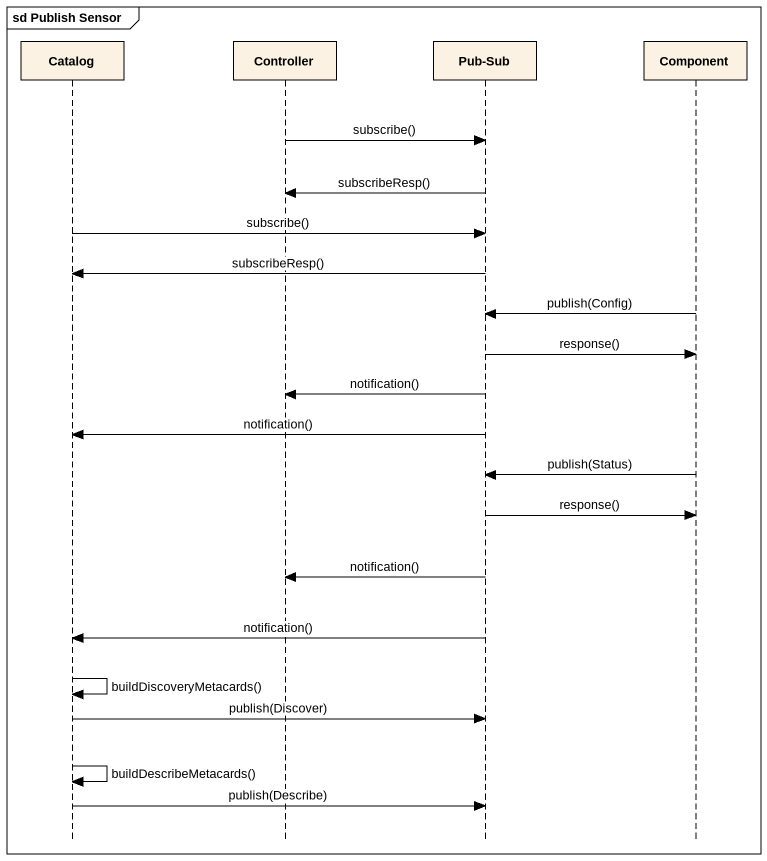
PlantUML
@startuml
mainframe sd Publish Sensor
hide footbox
participant Catalog
participant Controller
participant "Pub-Sub" as Pub_Sub
participant "Component" as Component_

Controller -> Pub_Sub : subscribe()
Pub_Sub -> Controller : subscribeResp()
Catalog -> Pub_Sub : subscribe()
Pub_Sub -> Catalog : subscribeResp()
Component_ -> Pub_Sub : publish(Config)
Pub_Sub -> Component_ : response()
Pub_Sub -> Controller : notification()
Pub_Sub -> Catalog : notification()
Component_ -> Pub_Sub : publish(Status)
Pub_Sub -> Component_ : response()
Pub_Sub -> Controller : notification()
Pub_Sub -> Catalog : notification()
Catalog -> Catalog : buildDiscoveryMetacards()
Catalog -> Pub_Sub : publish(Discover)
Catalog -> Catalog : buildDescribeMetacards()
Catalog -> Pub_Sub : publish(Describe)
@enduml
